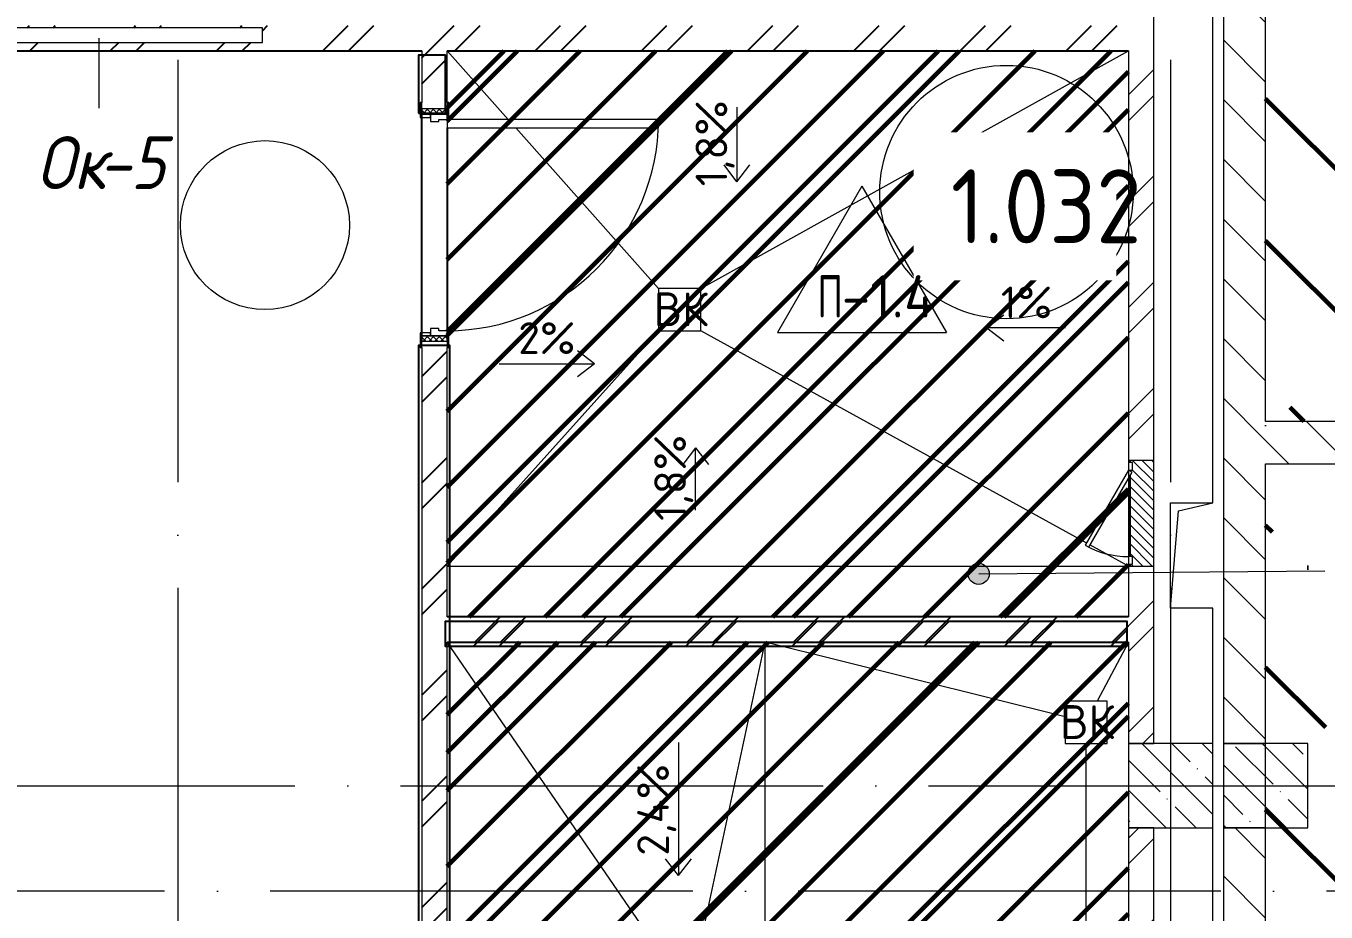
# Model space of a CAD drawing. Header units: millimetres. Extents: x -68946 to 288321, y -402657 to 324925.
# Drawn here: x 120468 to 126624, y 22027 to 26223 of the extents above; entities that cross this region are included whole.
import ezdxf

# ---------------------------------------------------------------- set-up
doc = ezdxf.new("R2010")
doc.units = ezdxf.units.MM
doc.linetypes.add('ADSK_Линия сетки', pattern=[2500, 2000, -250, 0, -250])
for name, color, linetype, lineweight in [('3.4) ПТ-11       4 вып', 150, 'Continuous', 60), ('3.4) ПТ-2.15    4 вып', 200, 'Continuous', 60), ('4.4) Обесп. ЧНП-8 4 вып', 152, 'Continuous', 60), ('A-AREA-____-IDEN', 250, 'Continuous', 9), ('A-DETL-GENF-OTLN', 250, 'Continuous', 5), ('A-DOOR-____-IDEN', 31, 'Continuous', 9), ('A-DOOR-____-MCUT', 250, 'Continuous', 5), ('A-DOOR-____-OTLN', 250, 'Continuous', 5), ('A-DOOR-FRAM-MCUT', 31, 'Continuous', 5), ('A-DOOR-FRAM-OTLN', 31, 'Continuous', 5), ('A-FLOR-____-IDEN', 11, 'Continuous', 9), ('A-FLOR-____-OTLN', 192, 'Continuous', 9), ('A-GENM-____-MCUT', 250, 'Continuous', 25), ('A-GENM-____-OTLN', 250, 'Continuous', 9), ('A-GLAZ-____-IDEN', 152, 'Continuous', 9), ('A-GLAZ-____-OTLN', 250, 'Continuous', 5), ('A-WALL-____-MCUT', 250, 'Continuous', 13), ('A-WALL-____-PATT', 250, 'Continuous', 13), ('G-____-____-DIMS', 250, 'Continuous', 9), ('G-____-____-TEXT', 250, 'Continuous', 9), ('S-COLS-____-MCUT', 250, 'Continuous', 25), ('S-COLS-____-OTLN', 250, 'Continuous', 9), ('S-GRID-____-OTLN', 250, 'Continuous', 9)]:
    doc.layers.add(name, color=color, linetype=linetype, lineweight=lineweight)
doc.styles.add('ISOCPEUR_1', font='isocpeur.ttf', dxfattribs={"width": 0.9, "height": 250})
doc.styles.add('ISOCPEUR_2', font='isocpeur.ttf', dxfattribs={"height": 160})
doc.styles.add('ISOCPEUR_3', font='isocpeur.ttf', dxfattribs={"height": 250})
doc.styles.add('ISOCPEUR_4', font='isocpeur.ttf', dxfattribs={"height": 300})
doc.styles.add('ISOCPEUR_I', font='isocpeui.ttf', dxfattribs={"width": 0.9, "height": 12.5})
pattern_1 = [(135, (12287.91, -0.0006), (-141.42136, -141.42136), [])]
pattern_2 = [(45, (12287.9, -0.0006), (-251.4472, 251.4472), []), (45, (12287.9, 381), (-251.4472, 251.4472), [])]
pattern_3 = [(135, (12287.91, -0.0006), (-142.5612, -142.5612), []), (135, (12430.48, -0.0006), (-142.5612, -142.5612), [252.016, -50.403, 3.353, -47.05])]

# ---------------------------------------------------------------- blocks, each defined once
blk = doc.blocks.new('Дверь_СКБ_1Ст_Внутренняя - Д-32п_1100x2100h_Душ-42648261-АР1_Маркировочный план 1 этажа С2и3')
at = {"layer": 'A-DOOR-____-OTLN'}
h = blk.add_hatch(dxfattribs=at)
h.set_pattern_fill('FP_12', color=256, style=0, pattern_type=2)
h.set_pattern_definition([(135, (1751.41, 124.685), (-14.14214, -14.14214), []), (225, (1751.41, 124.685), (14.14214, -14.14214), [])])
h.paths.add_polyline_path([(562.5, 60), (537.5, 60), (537.5, -60), (562.5, -60)])
at = {"layer": 'A-DOOR-FRAM-OTLN'}
h = blk.add_hatch(dxfattribs=at)
h.set_pattern_fill('FP_13', color=256, style=0, pattern_type=2)
h.set_pattern_definition([(45, (-371.384, 124.685), (-14.1421, 14.1421), []), (135, (-371.384, 124.685), (-14.1421, -14.1421), [])])
h.paths.add_polyline_path([(-512.5, 60), (-537.5, 60), (-537.5, -60), (-512.5, -60)])
at = {"layer": 'A-DOOR-____-MCUT'}
for p, q in [((-487.5, 1060), (-487.5, 60)), ((-447.5, 1060), (-487.5, 1060)), ((-447.5, 60), (-447.5, 1060)), ((-487.5, 60), (-447.5, 60))]:
    blk.add_line(p, q, dxfattribs=at)
at = {"layer": 'A-DOOR-____-OTLN'}
blk.add_arc((-487.5, 60), 1000, 360, 90, dxfattribs=at)
at = {"layer": 'A-DOOR-FRAM-MCUT'}
for p, q in [((-497.5, 68), (-567.5, 68)), ((-567.5, 68), (-567.5, 60)), ((-497.5, 60), (-497.5, 68)), ((592.5, 68), (522.5, 68)), ((522.5, 68), (522.5, 60)), ((592.5, 60), (592.5, 68)), ((-567.5, 60), (-497.5, 60)), ((-512.5, 60), (-537.5, 60)), ((-537.5, 60), (-537.5, -60)), ((-487.5, 60), (-512.5, 60)), ((-512.5, 60), (-512.5, -20)), ((-512.5, -60), (-512.5, 60)), ((-497.5, 60), (-512.5, 60)), ((-512.5, 60), (-512.5, 59)), ((-512.5, 59), (-497.5, 59)), ((-497.5, 59), (-497.5, 60)), ((-487.5, 20), (-487.5, 60)), ((-477.5, 20), (-487.5, 20)), ((-477.5, -20), (-477.5, 20)), ((512.5, 20), (502.5, 20)), ((502.5, 20), (502.5, -20)), ((512.5, 60), (512.5, 20)), ((537.5, 60), (512.5, 60)), ((537.5, 60), (522.5, 60)), ((522.5, 60), (522.5, 59)), ((522.5, 60), (592.5, 60)), ((522.5, 59), (537.5, 59)), ((537.5, -20), (537.5, 60)), ((562.5, 60), (537.5, 60)), ((537.5, 60), (537.5, -60)), ((537.5, 59), (537.5, 60)), ((562.5, -60), (562.5, 60)), ((-497.5, -60), (-567.5, -60)), ((-567.5, -60), (-567.5, -68)), ((-537.5, -60), (-512.5, -60)), ((-512.5, -20), (-477.5, -20)), ((-497.5, -20), (-512.5, -20)), ((-512.5, -20), (-512.5, -60)), ((-512.5, -60), (-497.5, -60)), ((-497.5, -60), (-497.5, -20)), ((-497.5, -68), (-497.5, -60)), ((502.5, -20), (537.5, -20)), ((537.5, -20), (522.5, -20)), ((522.5, -20), (522.5, -60)), ((522.5, -60), (537.5, -60)), ((592.5, -60), (522.5, -60)), ((522.5, -60), (522.5, -68)), ((537.5, -60), (537.5, -20)), ((537.5, -60), (562.5, -60)), ((592.5, -68), (592.5, -60)), ((-567.5, -68), (-497.5, -68)), ((522.5, -68), (592.5, -68))]:
    blk.add_line(p, q, dxfattribs=at)
blk = doc.blocks.new('B2B_Окно_1створка без всегоj - Ок-5_700х1500_Раздевальные-36695556-АР1_Маркировочный план 1 этажа С2и3')
at = {"layer": 'A-GLAZ-____-OTLN'}
for p, q in [((-775, 175), (-775, 105)), ((775, 175), (-775, 175)), ((775, 105), (775, 175)), ((-775, 105), (775, 105))]:
    blk.add_line(p, q, dxfattribs=at)
blk = doc.blocks.new('_Wn_-As_OpeningMEP_floor__Rectangular - _Wn_-As_OpeningMEP_floor__Rectangular-34705469-АР1_Маркировочный план 1 этажа С2и3')
at = {"layer": 'A-DETL-GENF-OTLN', "lineweight": 5}
for p, q in [((-100, -200), (-62.2, 262.2)), ((-62.2, 262.2), (100, 300))]:
    blk.add_line(p, q, dxfattribs=at)
blk = doc.blocks.new('АР_Люк - ЛРС_ВК_500х400_наружный_NCS S 1000-N-V134-АР1_Маркировочный план 1 этажа С2и3')
at = {"layer": 'A-DOOR-____-OTLN'}
h = blk.add_hatch(dxfattribs=at)
h.set_pattern_fill('FP_148', color=256, style=0, pattern_type=2)
h.set_pattern_definition([(45, (125, 0), (-22.6274, 22.6274), [])])
h.paths.add_polyline_path([(-125, -60), (375, -60), (375, 60), (365, 60), (365, 40), (330, 40), (330, 60), (320, 42.7), (290, 60), (-80, 60), (-80, 40), (-115, 40), (-115, 60), (-125, 60), (-125, 19.6)])
at = {"layer": 'A-DETL-GENF-OTLN', "lineweight": 5}
for p, q in [((375, 60), (-125, 60)), ((-125, 60), (-125, -60)), ((375, -60), (375, 60)), ((-125, -60), (375, -60))]:
    blk.add_line(p, q, dxfattribs=at)
at = {"layer": 'A-DOOR-____-MCUT', "lineweight": 5}
for p, q in [((-25.1, 265), (-35.1, 247.7)), ((-35.1, 247.7), (320, 42.7)), ((330, 60), (-25.1, 265)), ((-80, 60), (-115, 60)), ((-115, 60), (-115, 40)), ((-115, 40), (-80, 40)), ((-80, 40), (-80, 60)), ((320, 42.7), (330, 60)), ((365, 60), (330, 60)), ((330, 60), (330, 40)), ((330, 40), (365, 40)), ((365, 40), (365, 60))]:
    blk.add_line(p, q, dxfattribs=at)
blk.add_arc((330, 60), 410, 150, 180, dxfattribs=at)
at = {"layer": 'A-DOOR-____-OTLN'}
blk.add_line((330, 60), (-25.1, 265), dxfattribs=at)
blk = doc.blocks.new('ASML_АР_Отделка Люка - ВО Отделка люков_Грунтовка 0_Шпатлевка 0_Окраска 0_0-42722003-АР1_Маркировочный план 1 этажа С2и3')
at = {"layer": 'A-GENM-____-MCUT', "lineweight": 5}
for p, q in [((-240, 3), (-250, 3)), ((-250, 3), (-250, 0)), ((177.1, 3), (-205, 3)), ((205, 3), (201, 3)), ((250, 3), (240, 3)), ((250, 0), (250, 3)), ((-250, 0), (-240, 0)), ((-205, 0), (182.3, 0)), ((199.2, 0), (205, 0)), ((240, 0), (250, 0))]:
    blk.add_line(p, q, dxfattribs=at)
blk = doc.blocks.new('AAR_СКБ_Марка_Помещения_мал - Номер-28977439-АР1_Маркировочный план 1 этажа С2и3')
at = {"layer": 'A-AREA-____-IDEN'}
blk.add_circle((-0.028, 0), 3, dxfattribs=at)
blk = doc.blocks.new('AAR_СКБ_Марка_Перекрытия - Марка пола-17325028-АР1_Маркировочный план 1 этажа С2и3')
at = {"layer": 'A-FLOR-____-IDEN'}
for p, q in [((0, 6.932), (-4.002, 0)), ((0, 6.932), (4.002, 0)), ((-4.002, 0), (4.002, 0))]:
    blk.add_line(p, q, dxfattribs=at)
blk = doc.blocks.new('ADSK_Марка_Дверь - Типоразмер_ADSK_Марка-30565456-АР1_Маркировочный план 1 этажа С2и3')
at = {"layer": 'A-DOOR-____-IDEN'}
blk.add_circle((0, 0), 4, dxfattribs=at)

msp = doc.modelspace()

# ---------------------------------------------------------------- hatches: boundary and pattern name
h = msp.add_hatch()
h.set_pattern_fill('FP_4', color=256, style=0, pattern_type=2)
h.set_pattern_definition(pattern_2)
h.paths.add_polyline_path([(122462.9138, 19225), (122462.9138, 19614.9994), (122342.9138, 19614.8316), (122342.9138, 19225)])
h.paths.add_polyline_path([(122462.9138, 20714.9994), (122462.9138, 24729.9994), (122342.9138, 24729.9994), (122342.9138, 20714.9994), (122435.6441, 20714.9994)])
h.paths.add_polyline_path([(122342.9138, 25829.9994), (122462.9138, 25829.9994), (122462.9138, 26105), (122342.9138, 26105), (122342.9138, 25859.9994)])
h.paths.add_polyline_path([(122342.9138, 26225), (122462.9138, 26225), (122462.9138, 26499.9994), (122342.9138, 26499.9994), (122342.9138, 26229.4651)])
h.paths.add_polyline_path([(122462.9138, 27599.9994), (122462.9138, 29194.9994), (122342.9138, 29194.9994), (122342.9138, 27599.9994)])
h.paths.add_polyline_path([(122342.9138, 30294.9994), (122462.9138, 30294.9994), (122462.9138, 32869.9994), (122342.9138, 32869.9994), (122342.9138, 30324.9994)])
h = msp.add_hatch()
h.set_pattern_fill('FP_4', color=256, style=0, pattern_type=2)
h.set_pattern_definition(pattern_2)
h.paths.add_polyline_path([(123662.9138, 26105), (125687.9144, 26105), (125687.9144, 26225), (119042.9138, 26225), (119042.9138, 26105), (123629.6001, 26105)])
h.paths.add_polyline_path([(117391.1526, 26105), (117942.9138, 26105), (117942.9138, 26225), (117187.8919, 26225), (117187.8919, 26105), (117203.3127, 26105)])
h.paths.add_polyline_path([(121517.9138, 26145), (120037.9138, 26145), (120037.9138, 26215), (121587.9138, 26215), (121587.9138, 26145)])
h = msp.add_hatch()
h.set_pattern_fill('FP_4', color=256, style=0, pattern_type=2)
h.set_pattern_definition([(45, (12279.9, -20), (-251.4472, 251.4472), []), (45, (12279.9, 361), (-251.4472, 251.4472), [])])
h.paths.add_polyline_path([(125679.9144, 23284.9994), (125679.9144, 23404.9994), (122454.9138, 23404.9994), (122454.9138, 23284.9994), (125412.578, 23284.9994)])
h = msp.add_hatch()
h.set_pattern_fill('FP_4', color=256, style=0, pattern_type=2)
h.set_pattern_definition(pattern_2)
h.paths.add_polyline_path([(124909.4079, 23304.9994), (125687.9144, 23304.9994), (125687.9144, 23424.9994), (122462.9138, 23424.9994), (122462.9138, 23304.9994), (124068.7362, 23304.9994)])
at = {"layer": '3.4) ПТ-11       4 вып'}
h = msp.add_hatch(dxfattribs=at)
h.set_pattern_fill('ANSI31', color=256, scale=222)
h.paths.add_polyline_path([(122462.9138, 26105), (125687.9144, 26105), (125687.9144, 23424.9994), (122462.9138, 23424.9994)])
h = msp.add_hatch(dxfattribs=at)
h.set_pattern_fill('ANSI31', color=256, scale=222)
h.paths.add_polyline_path([(125687.9144, 23304.9994), (122462.9138, 23304.9994), (122462.9138, 19225), (125687.9144, 19225)])
at = {"layer": '3.4) ПТ-2.15    4 вып'}
h = msp.add_hatch(dxfattribs=at)
h.set_pattern_fill('ANSI36', color=256, scale=150, angle=90)
h.paths.add_polyline_path([(130987.8919, 45325), (148787.9138, 45325), (148787.9138, 49050.0006), (127612.9138, 49050.0006), (127612.9138, 45525), (124352.9138, 45525), (124352.9138, 43325.1926), (127612.9138, 43325.1926), (127612.9138, 39775.023), (121357.9147, 39775.023), (121357.9147, 36800.9403), (122877.9144, 36800.9403), (122877.9144, 35974.9403), (126337.9144, 35974.9403), (126337.9144, 24349.9994), (130987.8919, 24349.9994), (130987.8919, 34875), (130607.9138, 34875), (130607.9138, 36475), (130987.8919, 36475), (130987.8919, 39775.023)])
h = msp.add_hatch(dxfattribs=at)
h.set_pattern_fill('ANSI36', color=256, scale=150, angle=90)
h.paths.add_polyline_path([(133287.9138, 24149.9994), (126337.9144, 24149.9994), (126337.9144, 16124.9994), (128047.9144, 16124.9994), (128047.9144, 10225), (133287.9138, 10225)])
at = {"layer": '4.4) Обесп. ЧНП-8 4 вып'}
h = msp.add_hatch(dxfattribs=at)
h.set_pattern_fill('ANSI31', color=256, scale=80)
h.paths.add_polyline_path([(122462.9138, 26105), (125687.9144, 26105), (125687.9144, 23424.9994), (122462.9138, 23424.9994)])
h = msp.add_hatch(dxfattribs=at)
h.set_pattern_fill('ANSI31', color=256, scale=80)
h.paths.add_polyline_path([(125687.9144, 23304.9994), (122462.9138, 23304.9994), (122462.9138, 19225), (125687.9144, 19225)])
at = {"layer": 'A-WALL-____-PATT', "lineweight": 15, "true_color": 0x000000}
h = msp.add_hatch(dxfattribs=at)
h.set_pattern_fill('FP_4', color=18, style=0, pattern_type=2)
h.set_pattern_definition(pattern_2)
h.paths.add_polyline_path([(125807.9144, 19424.9994), (125807.9144, 22424.9994), (125687.9144, 22424.9994), (125687.9144, 19424.9994)])
h.paths.add_polyline_path([(125687.9144, 22824.9994), (125807.9143, 22825), (125807.9144, 23664.9994), (125687.9144, 23664.9994), (125687.9144, 22953.0468)])
h.paths.add_polyline_path([(125687.9144, 24164.9994), (125807.9144, 24164.9994), (125807.9144, 27624.9994), (125687.9144, 27624.9994), (125687.9144, 24779.9994)])
h.paths.add_polyline_path([(125687.9144, 28524.9994), (125807.9144, 28524.9994), (125807.9144, 32324.9994), (125687.9144, 32324.9678), (125687.9144, 28559.9994)])
h.paths.add_polyline_path([(125756.261, 32724.9994), (125807.9144, 32724.9994), (125807.9144, 34855), (125687.9144, 34855), (125687.9144, 32724.9994), (125725.2662, 32724.9994)])
h.paths.add_polyline_path([(125697.9144, 35355), (125807.9144, 35355), (125807.9141, 35574.9994), (125687.9144, 35574.9994), (125687.9144, 35355), (125694.9144, 35355)])
h = msp.add_hatch(dxfattribs=at)
h.set_pattern_fill('FP_2', color=18, style=0, pattern_type=2)
h.set_pattern_definition(pattern_1)
h.paths.add_polyline_path([(126330.9144, 19924.9994), (126337.9144, 19924.9994), (126337.9144, 22424.9994), (126137.9144, 22424.9994), (126137.9144, 19924.9994), (126327.9144, 19924.9994)])
h.paths.add_polyline_path([(126276.3634, 22824.9994), (126337.9144, 22824.9994), (126337.9144, 28124.9993), (126137.9144, 28124.9994), (126137.9144, 22824.9994)])
h.paths.add_polyline_path([(126337.9144, 28524.9994), (126337.9144, 31824.9403), (126137.9144, 31824.9403), (126137.9144, 28524.9994), (126312.4387, 28524.9994)])
h.paths.add_polyline_path([(126137.9144, 32724.9994), (126337.9144, 32724.9994), (126337.9144, 35574.9994), (126137.9144, 35574.9994), (126137.9144, 33216.6433)])
h = msp.add_hatch(dxfattribs=at)
h.set_pattern_fill('FP_2', color=18, style=0, pattern_type=2)
h.set_pattern_definition(pattern_1)
h.paths.add_polyline_path([(131137.8919, 24149.9994), (131687.9138, 24149.9994), (131687.9138, 24349.9994), (131137.8919, 24349.9994), (131137.8919, 24345.0004), (131087.8919, 24345.0004), (131087.8919, 24349.9994), (128862.9138, 24349.9994), (128862.9138, 24149.9994), (131087.8919, 24149.9994)])
h.paths.add_polyline_path([(133287.9138, 24149.9994), (133287.9138, 24349.9994), (132687.9138, 24349.9994), (132687.9138, 24149.9994)])
h.paths.add_polyline_path([(126537.8925, 24149.9994), (126862.9138, 24149.9994), (126862.9138, 24349.9994), (126337.9144, 24349.9994), (126337.9144, 24149.9994), (126412.0385, 24149.9994)])
at = {"layer": 'G-____-____-TEXT', "true_color": 0x000000}
h = msp.add_hatch(color=18, dxfattribs=at)
edge = h.paths.add_edge_path()
edge.add_arc((124979.1334, 23628.4397), 50, 0, 360)
at = {"layer": 'S-COLS-____-OTLN', "lineweight": 5, "true_color": 0x000000}
h = msp.add_hatch(dxfattribs=at)
h.set_pattern_fill('FP_1', color=18, style=0, pattern_type=2)
h.set_pattern_definition(pattern_3)
h.paths.add_polyline_path([(125687.8919, 22424.9994), (126087.8919, 22424.9994), (126087.8919, 22824.9994), (125687.8919, 22824.9994), (125687.8919, 22472.9057)])
h = msp.add_hatch(dxfattribs=at)
h.set_pattern_fill('FP_1', color=18, style=0, pattern_type=2)
h.set_pattern_definition(pattern_3)
h.paths.add_polyline_path([(126489.8157, 22424.9994), (126537.8919, 22424.9994), (126537.8919, 22824.9994), (126137.8919, 22824.8503), (126137.9144, 22424.9994), (126469.8919, 22424.9994)])

# ---------------------------------------------------------------- linework, layer by layer
for p, q in [((119072.9138, 26105), (122342.9138, 26105)), ((122462.9138, 26105), (125687.9144, 26105)), ((122342.9138, 24769.9994), (122342.9138, 25789.9994)), ((122462.9138, 25739.9994), (122462.9138, 24779.9994)), ((125687.9144, 23424.9994), (122462.9138, 23424.9994)), ((122462.9138, 23304.9994), (125687.9144, 23304.9994))]:
    msp.add_line(p, q)
for points in [[(122326.9138, 25809.9994), (122454.9138, 25809.9994), (122454.9138, 26085), (122326.9138, 26085)], [(122326.9138, 20694.9994), (122474.9138, 20694.9994), (122474.9138, 24709.9994), (122326.9138, 24709.9994)], [(125679.9144, 23284.9994), (122454.9138, 23284.9994), (122454.9138, 23404.9994), (125679.9144, 23404.9994)]]:
    msp.add_lwpolyline(points, close=True)
at = {"layer": 'A-FLOR-____-OTLN', "color": 18, "lineweight": 5, "true_color": 0x000000}
for p, q in [((126087.9646, 23965.2976), (126087.8919, 27624.9998)), ((123662.9138, 24979.9994), (123462.9138, 24979.9994)), ((123462.9138, 24979.9994), (123462.9138, 24779.9994)), ((123662.9138, 24779.9994), (123662.9138, 24979.9994)), ((123462.9138, 24779.9994), (123662.9138, 24779.9994)), ((125887.9646, 23465.298), (125887.9646, 23965.2976)), ((125887.9646, 23965.2976), (126087.9646, 23965.2976)), ((122462.9138, 23664.9994), (125687.9144, 23664.9994)), ((126087.9646, 23465.298), (125887.9646, 23465.298)), ((126087.8985, 19424.9994), (126087.9646, 23465.298)), ((125387.9144, 23025), (125387.9144, 22825)), ((125587.9144, 23025), (125387.9144, 23025)), ((125587.9144, 22825), (125587.9144, 23025)), ((125387.9144, 22825), (125587.9144, 22825))]:
    msp.add_line(p, q, dxfattribs=at)
at = {"layer": 'A-FLOR-____-OTLN', "color": 18, "true_color": 0x000000}
for p, q in [((122462.9138, 26105), (122751.8031, 25779.9994)), ((123662.9138, 24979.9994), (125687.9144, 26105)), ((122787.3586, 25739.9994), (123462.9138, 24979.9994)), ((123462.9138, 24779.9994), (122462.9138, 23664.9994)), ((125488.5863, 23774.7529), (123662.9138, 24779.9994)), ((125687.9144, 23664.9994), (125506.1096, 23765.1043)), ((123458.2989, 21855.3768), (122462.9138, 23304.9994)), ((123658.2989, 21855.3768), (123967.9144, 23304.9994)), ((123967.9144, 19465), (123967.9144, 23304.9994)), ((125387.9144, 22951.2933), (123967.9144, 23304.9994)), ((125687.9144, 23304.9994), (125539.4812, 23025)), ((125487.2861, 22825), (125487.2861, 21886.9996))]:
    msp.add_line(p, q, dxfattribs=at)
at = {"layer": 'A-GLAZ-____-IDEN', "color": 18, "lineweight": 15, "true_color": 0x000000}
msp.add_line((120812.9138, 26165), (120812.9138, 25834.2764), dxfattribs=at)
at = {"layer": 'A-WALL-____-MCUT', "color": 18, "lineweight": 15, "true_color": 0x000000}
for p, q in [((125807.9144, 22824.9994), (125807.9144, 28124.9994)), ((126137.9144, 28124.9994), (126137.9144, 22824.9994)), ((126337.9144, 24349.9994), (126337.9144, 28124.9994)), ((122342.9138, 26105), (122342.9138, 25859.9994)), ((122462.9138, 25859.9994), (122462.9138, 26105)), ((125687.9144, 26105), (125687.9144, 24154.9994)), ((122342.9138, 24699.9994), (122342.9138, 20744.9994)), ((122462.9138, 23424.9994), (122462.9138, 24699.9994)), ((126832.9138, 24349.9994), (126337.9144, 24349.9994)), ((126337.9144, 24149.9994), (126832.9138, 24149.9994)), ((126337.9144, 22824.9994), (126337.9144, 24149.9994)), ((125687.9144, 24079.9994), (125687.9144, 23709.9994)), ((125687.9144, 23674.9994), (125687.9144, 23424.9994)), ((122462.9138, 20744.9994), (122462.9138, 23304.9994)), ((125687.9144, 23304.9994), (125687.9144, 22824.9994)), ((125687.9144, 22824.9994), (125807.9144, 22824.9994)), ((126137.9144, 22824.9994), (126337.9144, 22824.9994)), ((125687.9144, 22424.9994), (125687.9144, 19424.9994)), ((125807.9144, 22424.9994), (125687.9144, 22424.9994)), ((125807.9144, 19424.9994), (125807.9144, 22424.9994)), ((126137.9144, 22424.9994), (126137.9144, 19424.9994)), ((126337.9144, 22424.9994), (126137.9144, 22424.9994)), ((126337.9144, 19914.9994), (126337.9144, 22424.9994))]:
    msp.add_line(p, q, dxfattribs=at)
at = {"layer": 'G-____-____-DIMS', "color": 18, "true_color": 0x000000}
for p, q in [((123834.8721, 25839.1016), (123834.8721, 25485.7566)), ((123834.8721, 25485.7566), (123773.4859, 25565.7566)), ((123834.8721, 25485.7566), (123896.2582, 25565.7566)), ((125018.2889, 24793.0209), (125098.2889, 24854.4071)), ((125018.2889, 24793.0209), (125098.2889, 24731.6347)), ((125390.0081, 24793.0209), (125018.2889, 24793.0209)), ((123159.4724, 24623.6105), (123079.4724, 24684.9966)), ((122709.1954, 24623.6105), (123159.4724, 24623.6105)), ((123159.4724, 24623.6105), (123079.4724, 24562.2243)), ((123639.0815, 24225.8607), (123577.6954, 24145.8607)), ((123639.0815, 24225.8607), (123700.4677, 24145.8607)), ((123639.0815, 23930.3), (123639.0815, 24225.8607)), ((123558.4058, 22829.9235), (123558.4058, 22199.4451)), ((123558.4058, 22199.4451), (123497.0196, 22279.4451)), ((123558.4058, 22199.4451), (123619.7919, 22279.4451))]:
    msp.add_line(p, q, dxfattribs=at)
at = {"layer": 'G-____-____-TEXT', "color": 18, "true_color": 0x000000}
msp.add_line((124979.1334, 23628.4397), (126617.9237, 23642.8591), dxfattribs=at)
msp.add_circle((124979.1334, 23628.4397), 50, dxfattribs=at)
at = {"layer": 'S-COLS-____-MCUT', "color": 18, "lineweight": 5, "true_color": 0x000000}
for p, q in [((125687.8919, 22824.9994), (125687.8919, 22424.9994)), ((126087.8919, 22824.9994), (125807.9144, 22824.9994)), ((126087.8919, 22424.9994), (126087.8919, 22824.9994)), ((126137.8919, 22824.9994), (126137.8919, 22424.9994)), ((126537.8919, 22824.9994), (126337.9144, 22824.9994)), ((126537.8919, 22424.9994), (126537.8919, 22824.9994)), ((125807.9144, 22424.9994), (126087.8919, 22424.9994)), ((126337.9144, 22424.9994), (126537.8919, 22424.9994))]:
    msp.add_line(p, q, dxfattribs=at)
at = {"layer": 'S-COLS-____-OTLN', "color": 18, "lineweight": 5, "true_color": 0x000000}
for p, q in [((125807.9144, 22824.9994), (125687.8919, 22824.9994)), ((126337.9144, 22824.9994), (126137.8919, 22824.9994)), ((125687.8919, 22424.9994), (125807.9144, 22424.9994)), ((126137.8919, 22424.9994), (126337.9144, 22424.9994))]:
    msp.add_line(p, q, dxfattribs=at)
at = {"layer": 'S-GRID-____-OTLN', "color": 18, "linetype": 'ADSK_Линия сетки', "true_color": 0x000000}
for p, q in [((121187.9138, 61063.6538), (121187.9138, -2919.5356)), ((125887.9138, 61063.6538), (125887.9138, -1649.5356)), ((126337.9138, -2919.5356), (126337.9138, 59793.6538)), ((77240.3519, 22625), (167356.8279, 22625)), ((168626.8279, 22125), (111607.9138, 22125))]:
    msp.add_line(p, q, dxfattribs=at)

# ---------------------------------------------------------------- block references
at = {"rotation": 180}
msp.add_blockref('B2B_Окно_1створка без всегоj - Ок-5_700х1500_Раздевальные-36695556-АР1_Маркировочный план 1 этажа С2и3', (120812.9138, 26320), dxfattribs=at)
at = {"layer": 'A-AREA-____-IDEN', "color": 18, "true_color": 0x000000, "xscale": 200, "yscale": 200, "zscale": 99.99999999999993}
msp.add_blockref('AAR_СКБ_Марка_Помещения_мал - Номер-28977439-АР1_Маркировочный план 1 этажа С2и3', (125116.5919, 25436.7218), dxfattribs=at)
at = {"layer": 'A-DOOR-____-IDEN', "color": 18, "true_color": 0x000000, "xscale": 99.99999999999993, "yscale": 99.99999999999993, "zscale": 99.99999999999993}
msp.add_blockref('ADSK_Марка_Дверь - Типоразмер_ADSK_Марка-30565456-АР1_Маркировочный план 1 этажа С2и3', (121599.9643, 25279.9994), dxfattribs=at)
at = {"layer": 'A-DOOR-____-OTLN', "color": 18, "true_color": 0x000000}
for name, p, rotation in [('Дверь_СКБ_1Ст_Внутренняя - Д-32п_1100x2100h_Душ-42648261-АР1_Маркировочный план 1 этажа С2и3', (122402.9138, 25292.4994), 270), ('АР_Люк - ЛРС_ВК_500х400_наружный_NCS S 1000-N-V134-АР1_Маркировочный план 1 этажа С2и3', (125747.9144, 23789.9994), 90)]:
    msp.add_blockref(name, p, dxfattribs=dict(at, rotation=rotation))
at = {"layer": 'A-FLOR-____-IDEN', "color": 18, "true_color": 0x000000, "xscale": 99.99999999999993, "yscale": 99.99999999999993, "zscale": 99.99999999999993}
msp.add_blockref('AAR_СКБ_Марка_Перекрытия - Марка пола-17325028-АР1_Маркировочный план 1 этажа С2и3', (124426.4149, 24771.1074), dxfattribs=at)
at = {"layer": 'A-GENM-____-OTLN', "color": 18, "lineweight": 5, "true_color": 0x000000, "rotation": 90}
msp.add_blockref('ASML_АР_Отделка Люка - ВО Отделка люков_Грунтовка 0_Шпатлевка 0_Окраска 0_0-42722003-АР1_Маркировочный план 1 этажа С2и3', (125697.9144, 23914.9994), dxfattribs=at)
at = {"layer": 'A-GLAZ-____-OTLN', "color": 18, "true_color": 0x000000}
msp.add_blockref('_Wn_-As_OpeningMEP_floor__Rectangular - _Wn_-As_OpeningMEP_floor__Rectangular-34705469-АР1_Маркировочный план 1 этажа С2и3', (125987.9646, 23665.2978), dxfattribs=at)

# ---------------------------------------------------------------- texts
at = {"layer": 'A-FLOR-____-IDEN', "color": 18, "true_color": 0x000000, "char_height": 200, "attachment_point": 1, "style": 'ISOCPEUR_2'}
for s, insert, width in [('\\fISOCPEUR|b0|i0|c204|p34|;\\W.7;П', (124214.18, 25042.4932), 140.295312), ('-1.4', (124329.9352, 25042.4932), 398.438687)]:
    msp.add_mtext(s, dxfattribs=dict(at, insert=insert, width=width))
at = {"layer": 'A-GLAZ-____-IDEN', "color": 18, "lineweight": 15, "true_color": 0x000000, "char_height": 250, "attachment_point": 1, "style": 'ISOCPEUR_I'}
for s, insert, width in [('Ок', (120517.8503, 25700.6305), 354.746719), ('-5', (120810.5456, 25700.6305), 336.70875)]:
    msp.add_mtext(s, dxfattribs=dict(at, insert=insert, width=width))
at = {"layer": 'G-____-____-DIMS', "color": 18, "true_color": 0x000000, "char_height": 150, "attachment_point": 1, "rotation": 90, "line_spacing_factor": 1.149209, "style": 'ISOCPEUR_3'}
for s, insert, width in [('1,8%', (123638.9037, 25463.7309), 476.8756), ('1,8%', (123443.1132, 23879.3822), 476.8756), ('2,4%', (123362.4374, 22293.5765), 530.658563)]:
    msp.add_mtext(s, dxfattribs=dict(at, insert=insert, width=width))
at = {"layer": 'G-____-____-DIMS', "color": 18, "true_color": 0x000000, "char_height": 150, "attachment_point": 1, "line_spacing_factor": 1.149209, "style": 'ISOCPEUR_3'}
for s, insert, width in [('1%', (125083.8838, 24988.9893), 288.635232), ('2%', (122799.1295, 24819.5788), 324.49054)]:
    msp.add_mtext(s, dxfattribs=dict(at, insert=insert, width=width))
at = {"layer": 'G-____-____-TEXT', "color": 18, "true_color": 0x000000, "char_height": 160, "width": 304.64125, "attachment_point": 1, "style": 'ISOCPEUR_4'}
for insert in [(123439.9698, 24961.4433), (125364.342, 23006.4439)]:
    msp.add_mtext('ВК', dxfattribs=dict(at, insert=insert))

# ---------------------------------------------------------------- next in the draw order: texts
at = {"layer": 'A-AREA-____-IDEN', "color": 18, "true_color": 0x000000, "insert": (124847.0916, 25544.2073), "char_height": 350, "width": 609.2825, "attachment_point": 1, "style": 'ISOCPEUR_1', "bg_fill": 3, "box_fill_scale": 1.5, "bg_fill_color": 256, "bg_fill_transparency": 0}
msp.add_mtext('1.032', dxfattribs=at)

doc.saveas('drawing.dxf')
